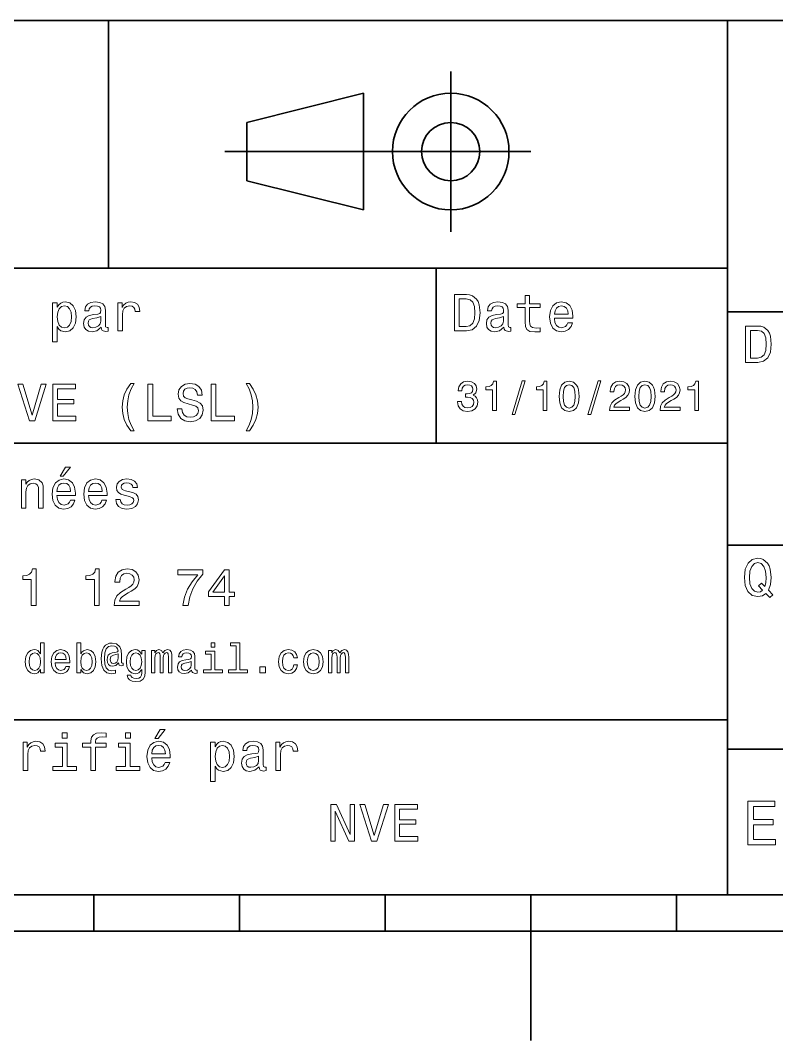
# Model space of a CAD drawing. Extents: x 0 to 297, y 0 to 210.
# Drawn here: x 113.5 to 165.4, y 0 to 70 of the extents above; entities that cross this region are included whole.
import ezdxf

# ---------------------------------------------------------------- set-up
doc = ezdxf.new("R2010")
doc.units = 0

msp = doc.modelspace()

# ---------------------------------------------------------------- linework, layer by layer
at = {"color": 7, "lineweight": 35}
for p, q in [((97, 70), (287, 70)), ((162, 10), (162, 70)), ((127.5, 61), (148.5, 61)), ((97, 53), (162, 53)), ((162, 50), (287, 50)), ((97, 41), (162, 41)), ((162, 34), (287, 34)), ((97, 22), (162, 22)), ((162, 20), (287, 20)), ((10, 10), (287, 10)), ((97, 10), (287, 10)), ((98.5, 7.5), (198.5, 7.5))]:
    msp.add_line(p, q, dxfattribs=at)
at = {"color": 7, "lineweight": 35, "ltscale": 0.425}
msp.add_line((119.5, 53), (119.5, 70), dxfattribs=at)
at = {"color": 7, "lineweight": 35, "ltscale": 0.275}
msp.add_line((143, 55.5), (143, 66.5), dxfattribs=at)
at = {"color": 7, "lineweight": 35, "ltscale": 0.206155}
for p, q in [((129, 63), (137, 65)), ((137, 57), (129, 59))]:
    msp.add_line(p, q, dxfattribs=at)
at = {"color": 7, "lineweight": 35, "ltscale": 0.2}
msp.add_line((137, 65), (137, 57), dxfattribs=at)
at = {"color": 7, "lineweight": 35, "ltscale": 0.1}
msp.add_line((129, 59), (129, 63), dxfattribs=at)
at = {"color": 7, "lineweight": 35, "ltscale": 0.3}
msp.add_line((142, 41), (142, 53), dxfattribs=at)
at = {"color": 7, "lineweight": 35, "ltscale": 0.0625}
for p, q in [((118.5, 10), (118.5, 7.5)), ((128.5, 10), (128.5, 7.5)), ((138.5, 10), (138.5, 7.5)), ((158.5, 10), (158.5, 7.5))]:
    msp.add_line(p, q, dxfattribs=at)
at = {"color": 7, "lineweight": 35, "ltscale": 0.25}
msp.add_line((148.5, 10), (148.5, 0), dxfattribs=at)
at = {"color": 7, "lineweight": 13}
for points in [[(144.080688, 51.190563), (143.248566, 51.190563), (143.248566, 48.690563), (144.080688, 48.690563), (144.473343, 48.769814), (144.765137, 49.011169), (144.945251, 49.40382), (145.010086, 49.940563), (144.952454, 50.488113), (144.880402, 50.70425), (144.779541, 50.877163), (144.487747, 51.111313), (144.296829, 51.168949)], [(148.100861, 50.289986), (148.100861, 49.320965), (148.122482, 49.007565), (148.223343, 48.791428), (148.425079, 48.665348), (148.767288, 48.62212), (149.141937, 48.640129), (149.141937, 48.913906), (148.868149, 48.892292), (148.619598, 48.921112), (148.486313, 49.011169), (148.42868, 49.162464), (148.417862, 49.375), (148.417862, 50.289986), (149.141937, 50.289986), (149.141937, 50.560158), (148.417862, 50.560158), (148.417862, 51.125721), (148.100861, 51.125721), (148.100861, 50.560158), (147.553314, 50.560158), (147.553314, 50.289986)], [(115.986313, 50.326012), (115.986313, 50.625), (115.669312, 50.625), (115.669312, 47.941284), (115.986313, 47.941284), (115.986313, 48.98595), (116.097984, 48.816643), (116.22406, 48.704971), (116.541069, 48.62212), (116.843658, 48.690563), (117.081413, 48.895893), (117.236313, 49.2201), (117.293945, 49.659584), (117.236313, 50.095463), (117.081413, 50.41967), (116.843658, 50.621399), (116.541069, 50.693443), (116.368156, 50.671829), (116.220459, 50.603386), (116.094383, 50.488113)], [(116.48703, 48.9067), (116.274498, 48.953533), (116.119598, 49.097622), (116.022339, 49.331772), (115.989914, 49.659584), (116.022339, 49.983791), (116.119598, 50.217941), (116.274498, 50.358429), (116.48703, 50.408863), (116.681557, 50.358429), (116.836456, 50.21434), (116.933716, 49.98019), (116.969742, 49.659584), (116.933716, 49.335377), (116.836456, 49.097622), (116.681557, 48.953533)], [(119.005043, 48.942726), (119.005043, 48.931919), (119.023056, 48.809441), (119.077087, 48.722984), (119.304031, 48.654541), (119.480545, 48.683357), (119.480545, 48.928314), (119.4049, 48.917507), (119.304031, 48.96434), (119.286026, 49.108429), (119.286026, 50.109871), (119.242798, 50.365635), (119.116714, 50.54575), (118.896973, 50.65382), (118.587173, 50.693443), (118.284584, 50.650219), (118.061241, 50.52774), (117.920746, 50.336815), (117.873917, 50.084656), (117.873917, 50.063042), (118.158501, 50.063042), (118.183716, 50.21434), (118.26297, 50.322407), (118.392654, 50.387249), (118.57637, 50.412464), (118.752884, 50.394455), (118.878967, 50.34042), (118.954613, 50.246758), (118.979828, 50.117077), (118.965416, 49.965778), (118.907784, 49.890129), (118.763687, 49.854107), (118.493515, 49.825291), (118.183716, 49.760448), (117.963974, 49.645176), (117.834297, 49.465057), (117.79467, 49.19849), (117.830688, 48.960735), (117.942368, 48.784222), (118.122482, 48.67255), (118.37104, 48.632927), (118.706055, 48.708576)], [(120.143372, 48.690563), (120.460373, 48.690563), (120.460373, 49.796471), (120.492798, 50.063042), (120.590057, 50.253963), (120.748558, 50.369236), (120.961098, 50.408863), (121.119598, 50.383648), (121.238472, 50.3116), (121.310516, 50.189121), (121.335739, 50.023415), (121.656342, 50.023415), (121.613113, 50.315205), (121.49424, 50.524136), (121.296112, 50.650219), (121.02594, 50.693443), (120.842224, 50.664627), (120.683716, 50.592579), (120.543228, 50.4701), (120.431557, 50.304398), (120.431557, 50.625), (120.143372, 50.625)], [(144.055481, 50.891571), (144.329254, 50.837536), (144.516571, 50.671829), (144.628235, 50.376442), (144.664261, 49.940563), (144.624634, 49.519093), (144.51297, 49.223705), (144.322052, 49.047192), (144.055481, 48.989555), (143.583572, 48.989555), (143.583572, 50.891571)], [(146.656342, 48.942726), (146.656342, 48.931919), (146.674347, 48.809441), (146.728394, 48.722984), (146.955338, 48.654541), (147.131851, 48.683357), (147.131851, 48.928314), (147.056198, 48.917507), (146.955338, 48.96434), (146.937317, 49.108429), (146.937317, 50.109871), (146.894089, 50.365635), (146.768005, 50.54575), (146.548264, 50.65382), (146.23848, 50.693443), (145.935883, 50.650219), (145.71254, 50.52774), (145.572052, 50.336815), (145.525223, 50.084656), (145.525223, 50.063042), (145.809799, 50.063042), (145.835022, 50.21434), (145.914261, 50.322407), (146.043945, 50.387249), (146.227661, 50.412464), (146.404175, 50.394455), (146.530258, 50.34042), (146.605911, 50.246758), (146.631119, 50.117077), (146.616714, 49.965778), (146.559082, 49.890129), (146.414978, 49.854107), (146.144806, 49.825291), (145.835022, 49.760448), (145.61528, 49.645176), (145.485596, 49.465057), (145.445969, 49.19849), (145.481995, 48.960735), (145.593658, 48.784222), (145.773773, 48.67255), (146.022339, 48.632927), (146.357346, 48.708576)], [(150.121765, 49.565922), (151.389771, 49.565922), (151.393372, 49.713619), (151.335739, 50.127884), (151.177231, 50.437683), (150.925079, 50.625), (150.590057, 50.693443), (150.262253, 50.621399), (150.010086, 50.41967), (149.847977, 50.091862), (149.790344, 49.659584), (149.844376, 49.216499), (150.006485, 48.892292), (150.255051, 48.690563), (150.579254, 48.62212), (150.860229, 48.668949), (151.090775, 48.791428), (151.260086, 48.98595), (151.357346, 49.245319), (151.043945, 49.245319), (150.979111, 49.101227), (150.885452, 48.993156), (150.618881, 48.9067), (150.413544, 48.946327), (150.258652, 49.072407), (150.157776, 49.27774), (150.121765, 49.555115)], [(150.121765, 49.832493), (150.161377, 50.081055), (150.258652, 50.264771), (150.406342, 50.376442), (150.600861, 50.416069), (150.791794, 50.376442), (150.939484, 50.264771), (151.029541, 50.081055), (151.061966, 49.832493)], [(118.969025, 49.367798), (118.925797, 49.180477), (118.810516, 49.036385), (118.637611, 48.942726), (118.425072, 48.910305), (118.288185, 48.928314), (118.190926, 48.98595), (118.129684, 49.086815), (118.111671, 49.227306), (118.126083, 49.353386), (118.183716, 49.443443), (118.414268, 49.544312), (118.706055, 49.587536), (118.969025, 49.673992)], [(146.620316, 49.367798), (146.577087, 49.180477), (146.461823, 49.036385), (146.28891, 48.942726), (146.07637, 48.910305), (145.939484, 48.928314), (145.842224, 48.98595), (145.780975, 49.086815), (145.76297, 49.227306), (145.777374, 49.353386), (145.835022, 49.443443), (146.065567, 49.544312), (146.357346, 49.587536), (146.620316, 49.673992)], [(164.080688, 49.030979), (163.248566, 49.030979), (163.248566, 46.530979), (164.080688, 46.530979), (164.473343, 46.610229), (164.765137, 46.851585), (164.945251, 47.244236), (165.010086, 47.780979), (164.952454, 48.328529), (164.880402, 48.544666), (164.779541, 48.717579), (164.487747, 48.951729), (164.296829, 49.009365)], [(164.055481, 48.731987), (164.329254, 48.677952), (164.516571, 48.512245), (164.628235, 48.216858), (164.664261, 47.780979), (164.624634, 47.359509), (164.51297, 47.064121), (164.322052, 46.887608), (164.055481, 46.829971), (163.583572, 46.829971), (163.583572, 48.731987)], [(114.891212, 45.03458), (114.264404, 42.905621), (113.619598, 45.03458), (113.277374, 45.03458), (114.08429, 42.530979), (114.444527, 42.530979), (115.233429, 45.03458)], [(115.676514, 42.530979), (117.261528, 42.530979), (117.261528, 42.833572), (116.007927, 42.833572), (116.007927, 43.680115), (117.124641, 43.680115), (117.124641, 43.979107), (116.007927, 43.979107), (116.007927, 44.728386), (117.232712, 44.728386), (117.232712, 45.030979), (115.676514, 45.030979)], [(121.033142, 41.835735), (121.260086, 41.835735), (121.054756, 42.217579), (120.91066, 42.617435), (120.820602, 43.038906), (120.791786, 43.463978), (120.820602, 43.88905), (120.91066, 44.306915), (121.054756, 44.710373), (121.260086, 45.092216), (121.033142, 45.092216), (120.770172, 44.695965), (120.586456, 44.303314), (120.478386, 43.892651), (120.445969, 43.463978), (120.478386, 43.0317), (120.586456, 42.624638), (120.770172, 42.231987)], [(122.207497, 42.530979), (123.814125, 42.530979), (123.814125, 42.833572), (122.53891, 42.833572), (122.53891, 45.030979), (122.207497, 45.030979)], [(124.538185, 43.355907), (124.210381, 43.355907), (124.282425, 42.974064), (124.46254, 42.693085), (124.739914, 42.523773), (125.114555, 42.462536), (125.485596, 42.520172), (125.76297, 42.678673), (125.939484, 42.927231), (126.004326, 43.255043), (125.950287, 43.55043), (125.798996, 43.741352), (125.554039, 43.867435), (125.226227, 43.961094), (124.945251, 44.029537), (124.761528, 44.108788), (124.657066, 44.224064), (124.624641, 44.404179), (124.657066, 44.56628), (124.750725, 44.688759), (124.894814, 44.771614), (125.092941, 44.80043), (125.29467, 44.764408), (125.453171, 44.667145), (125.55764, 44.505043), (125.60807, 44.285301), (125.935883, 44.285301), (125.935883, 44.292507), (125.878242, 44.631123), (125.708939, 44.883286), (125.442368, 45.041786), (125.082138, 45.095821), (124.757927, 45.041786), (124.505768, 44.890488), (124.343658, 44.656338), (124.286026, 44.353745), (124.332855, 44.083572), (124.469742, 43.899857), (124.685883, 43.777378), (124.98127, 43.683716), (125.273056, 43.600864), (125.492798, 43.521614), (125.626083, 43.406338), (125.672913, 43.219021), (125.629684, 43.028099), (125.518013, 42.884007), (125.348709, 42.793949), (125.128967, 42.765129), (124.88401, 42.804756), (124.696686, 42.920029), (124.577812, 43.107349)], [(126.54467, 42.530979), (128.151306, 42.530979), (128.151306, 42.833572), (126.876083, 42.833572), (126.876083, 45.030979), (126.54467, 45.030979)], [(129.185165, 41.835735), (129.444534, 42.231987), (129.62825, 42.624638), (129.736313, 43.0317), (129.772339, 43.463978), (129.736313, 43.892651), (129.62825, 44.303314), (129.444534, 44.695965), (129.185165, 45.092216), (128.958221, 45.092216), (129.159943, 44.710373), (129.304047, 44.306915), (129.390503, 43.88905), (129.422913, 43.463978), (129.390503, 43.038906), (129.304047, 42.617435), (129.156342, 42.217579), (128.958221, 41.835735)], [(143.466858, 43.853027), (143.466858, 43.832855), (143.51297, 43.556198), (143.648422, 43.348705), (143.861679, 43.216141), (144.144104, 43.167149), (144.443802, 43.216141), (144.668594, 43.342941), (144.812683, 43.54467), (144.864563, 43.804035), (144.841507, 43.974064), (144.778107, 44.112392), (144.674362, 44.219021), (144.536026, 44.296829), (144.723343, 44.45245), (144.789627, 44.700291), (144.746399, 44.925072), (144.622482, 45.0951), (144.420761, 45.201729), (144.144104, 45.239193), (143.884735, 45.193085), (143.685883, 45.066284), (143.556198, 44.864555), (143.51297, 44.596542), (143.51297, 44.57637), (143.769455, 44.57637), (143.792511, 44.760807), (143.867447, 44.893372), (143.98848, 44.974064), (144.158508, 45.002884), (144.308365, 44.979828), (144.417877, 44.919308), (144.484161, 44.821327), (144.510086, 44.688763), (144.484161, 44.54755), (144.414993, 44.45245), (144.293945, 44.394814), (144.129684, 44.377522), (144.017288, 44.380405), (144.017288, 44.15274), (144.158508, 44.158501), (144.340057, 44.132565), (144.47551, 44.0634), (144.556198, 43.951008), (144.585022, 43.804035), (144.553314, 43.63689), (144.469742, 43.51297), (144.337173, 43.435158), (144.161392, 43.409222), (143.979828, 43.438042), (143.84726, 43.524498), (143.763687, 43.662827), (143.731995, 43.853027)], [(145.876083, 43.224785), (146.138336, 43.224785), (146.138336, 45.239193), (145.942368, 45.239193), (145.890488, 45.0634), (145.786743, 44.945248), (145.62825, 44.876083), (145.409225, 44.853027), (145.409225, 44.648415), (145.876083, 44.648415)], [(147.213257, 42.956772), (147.412109, 42.956772), (148.109512, 45.279541), (147.907791, 45.279541)], [(149.345825, 43.224785), (149.608078, 43.224785), (149.608078, 45.239193), (149.412109, 45.239193), (149.360229, 45.0634), (149.256485, 44.945248), (149.097992, 44.876083), (148.878967, 44.853027), (148.878967, 44.648415), (149.345825, 44.648415)], [(150.438049, 44.201729), (150.481277, 43.749279), (150.616714, 43.426514), (150.832855, 43.230549), (151.132568, 43.167149), (151.429398, 43.230549), (151.645538, 43.426514), (151.778107, 43.749279), (151.824219, 44.201729), (151.778107, 44.651299), (151.723343, 44.829971), (151.645538, 44.976948), (151.429398, 45.172913), (151.132568, 45.239193), (150.832855, 45.172913), (150.616714, 44.974064), (150.481277, 44.651299)], [(150.714706, 44.201729), (150.737762, 44.550434), (150.809799, 44.801155), (150.939484, 44.948128), (151.132568, 45), (151.322769, 44.948128), (151.452454, 44.801155), (151.524506, 44.550434), (151.547562, 44.201729), (151.524506, 43.850143), (151.452454, 43.599426), (151.322769, 43.45245), (151.132568, 43.403458), (150.939484, 43.45245), (150.809799, 43.599426), (150.737762, 43.850143)], [(152.417877, 42.956772), (152.616714, 42.956772), (153.314133, 45.279541), (153.112396, 45.279541)], [(153.899139, 43.224785), (155.273773, 43.224785), (155.273773, 43.472622), (154.187317, 43.472622), (154.247849, 43.60807), (154.351593, 43.720463), (154.671478, 43.925072), (154.841507, 44.011528), (155.031708, 44.135448), (155.167145, 44.279541), (155.244965, 44.44957), (155.273773, 44.642651), (155.224792, 44.884727), (155.08934, 45.074928), (154.881851, 45.195965), (154.613831, 45.239193), (154.337173, 45.190201), (154.126801, 45.054756), (153.991364, 44.838619), (153.945251, 44.553314), (153.945251, 44.51297), (154.207504, 44.51297), (154.207504, 44.536022), (154.233429, 44.731991), (154.311249, 44.876083), (154.435165, 44.9683), (154.599426, 45), (154.766571, 44.971184), (154.890488, 44.899136), (154.971191, 44.786743), (155, 44.645535), (154.979828, 44.51297), (154.925079, 44.400578), (154.832855, 44.302593), (154.706055, 44.216141), (154.536026, 44.12392), (154.253601, 43.945248), (154.054764, 43.755043), (153.9366, 43.524498), (153.899139, 43.233429)], [(155.642654, 44.201729), (155.685883, 43.749279), (155.821335, 43.426514), (156.037476, 43.230549), (156.337173, 43.167149), (156.634003, 43.230549), (156.850143, 43.426514), (156.982712, 43.749279), (157.028824, 44.201729), (156.982712, 44.651299), (156.927963, 44.829971), (156.850143, 44.976948), (156.634003, 45.172913), (156.337173, 45.239193), (156.037476, 45.172913), (155.821335, 44.974064), (155.685883, 44.651299)], [(155.919312, 44.201729), (155.942368, 44.550434), (156.01442, 44.801155), (156.144104, 44.948128), (156.337173, 45), (156.527374, 44.948128), (156.657059, 44.801155), (156.729111, 44.550434), (156.752167, 44.201729), (156.729111, 43.850143), (156.657059, 43.599426), (156.527374, 43.45245), (156.337173, 43.403458), (156.144104, 43.45245), (156.01442, 43.599426), (155.942368, 43.850143)], [(157.368881, 43.224785), (158.743515, 43.224785), (158.743515, 43.472622), (157.657059, 43.472622), (157.71759, 43.60807), (157.821335, 43.720463), (158.14122, 43.925072), (158.311249, 44.011528), (158.50145, 44.135448), (158.636887, 44.279541), (158.714706, 44.44957), (158.743515, 44.642651), (158.694534, 44.884727), (158.559082, 45.074928), (158.351593, 45.195965), (158.083572, 45.239193), (157.806915, 45.190201), (157.596542, 45.054756), (157.461105, 44.838619), (157.414993, 44.553314), (157.414993, 44.51297), (157.677231, 44.51297), (157.677231, 44.536022), (157.703171, 44.731991), (157.780991, 44.876083), (157.904907, 44.9683), (158.069168, 45), (158.236313, 44.971184), (158.360229, 44.899136), (158.440918, 44.786743), (158.469742, 44.645535), (158.44957, 44.51297), (158.394821, 44.400578), (158.302597, 44.302593), (158.175797, 44.216141), (158.005768, 44.12392), (157.723343, 43.945248), (157.524506, 43.755043), (157.406342, 43.524498), (157.368881, 43.233429)], [(159.755051, 43.224785), (160.017288, 43.224785), (160.017288, 45.239193), (159.821335, 45.239193), (159.769455, 45.0634), (159.66571, 44.945248), (159.507202, 44.876083), (159.288193, 44.853027), (159.288193, 44.648415), (159.755051, 44.648415)], [(116.184441, 38.728386), (116.396973, 38.728386), (116.897697, 39.340778), (116.54467, 39.340778)], [(113.51873, 36.530979), (113.835732, 36.530979), (113.835732, 37.647694), (113.868156, 37.903458), (113.972626, 38.090778), (114.134727, 38.206051), (114.350861, 38.249279), (114.523773, 38.213257), (114.631844, 38.115993), (114.685883, 37.953888), (114.703888, 37.737751), (114.703888, 36.530979), (115.020889, 36.530979), (115.020889, 37.802593), (115.006485, 38.058357), (114.941643, 38.270893), (114.729111, 38.465416), (114.39769, 38.533859), (114.213974, 38.508644), (114.059082, 38.440201), (113.925789, 38.324928), (113.821327, 38.170029), (113.821327, 38.465416), (113.51873, 38.465416)], [(115.964699, 37.406338), (117.232712, 37.406338), (117.236313, 37.554035), (117.178673, 37.9683), (117.020172, 38.278099), (116.768013, 38.465416), (116.432999, 38.533859), (116.105186, 38.461815), (115.853027, 38.260086), (115.690918, 37.932278), (115.633286, 37.5), (115.687317, 37.056915), (115.849426, 36.732708), (116.097984, 36.530979), (116.422188, 36.462536), (116.703171, 36.509365), (116.933716, 36.631844), (117.103027, 36.826366), (117.200287, 37.085735), (116.886887, 37.085735), (116.822044, 36.941643), (116.728386, 36.833572), (116.461815, 36.747116), (116.256485, 36.786743), (116.101585, 36.912823), (116.000717, 37.118156), (115.964699, 37.395531)], [(118.133286, 37.406338), (119.401299, 37.406338), (119.4049, 37.554035), (119.34726, 37.9683), (119.188766, 38.278099), (118.9366, 38.465416), (118.601585, 38.533859), (118.273773, 38.461815), (118.021614, 38.260086), (117.859512, 37.932278), (117.801872, 37.5), (117.855911, 37.056915), (118.018013, 36.732708), (118.266571, 36.530979), (118.590775, 36.462536), (118.871758, 36.509365), (119.10231, 36.631844), (119.271614, 36.826366), (119.368881, 37.085735), (119.055481, 37.085735), (118.990631, 36.941643), (118.896973, 36.833572), (118.630402, 36.747116), (118.425072, 36.786743), (118.270172, 36.912823), (118.169312, 37.118156), (118.133286, 37.395531)], [(120.971901, 37.658501), (120.66571, 37.730545), (120.438766, 37.8134), (120.363113, 37.982708), (120.384727, 38.101585), (120.460373, 38.188038), (120.582855, 38.242073), (120.759369, 38.263687), (120.92868, 38.242073), (121.061966, 38.177231), (121.148415, 38.079971), (121.184441, 37.950287), (121.49424, 37.950287), (121.49424, 37.957493), (121.440201, 38.191643), (121.292511, 38.375359), (121.061966, 38.490635), (120.759369, 38.533859), (120.453171, 38.490635), (120.229828, 38.371758), (120.08934, 38.195244), (120.046112, 37.971901), (120.078529, 37.755764), (120.179398, 37.604465), (120.3451, 37.496399), (120.586456, 37.42075), (120.939484, 37.334293), (121.155624, 37.244236), (121.213257, 37.172188), (121.234871, 37.064121), (121.202454, 36.930836), (121.115997, 36.829971), (120.97551, 36.765129), (120.788185, 36.743515), (120.590057, 36.765129), (120.445969, 36.840778), (120.348709, 36.963257), (120.309082, 37.132565), (120.002884, 37.132565), (120.053314, 36.844379), (120.201012, 36.635445), (120.435158, 36.509365), (120.759369, 36.462536), (121.097984, 36.509365), (121.346542, 36.635445), (121.497841, 36.837173), (121.551872, 37.100143), (121.512253, 37.327087), (121.400574, 37.481987), (121.216858, 37.582851)], [(115.964699, 37.672909), (116.004318, 37.921471), (116.101585, 38.105186), (116.249283, 38.216858), (116.443802, 38.256485), (116.634727, 38.216858), (116.782425, 38.105186), (116.872482, 37.921471), (116.9049, 37.672909)], [(118.133286, 37.672909), (118.172913, 37.921471), (118.270172, 38.105186), (118.41787, 38.216858), (118.612396, 38.256485), (118.803314, 38.216858), (118.951012, 38.105186), (119.041069, 37.921471), (119.073486, 37.672909)], [(164.642654, 30.685879), (164.916428, 30.401297), (165.107346, 30.592218), (164.811966, 30.894812), (164.963257, 31.305475), (165.010086, 31.780979), (164.941635, 32.339336), (164.862396, 32.56628), (164.757919, 32.753601), (164.46254, 33.009365), (164.282425, 33.074207), (164.08429, 33.099422), (163.702454, 33.009365), (163.41066, 32.757202), (163.223343, 32.342937), (163.158508, 31.780979), (163.223343, 31.219019), (163.407059, 30.804754), (163.698853, 30.54899), (164.08429, 30.462536), (164.39769, 30.520172)], [(114.19957, 29.850143), (114.527374, 29.850143), (114.527374, 32.368156), (114.282425, 32.368156), (114.217575, 32.148415), (114.087898, 32.000721), (113.889771, 31.914265), (113.615997, 31.885447), (113.615997, 31.629683), (114.19957, 31.629683)], [(118.536743, 29.850143), (118.864555, 29.850143), (118.864555, 32.368156), (118.619598, 32.368156), (118.554756, 32.148415), (118.425072, 32.000721), (118.226944, 31.914265), (117.953171, 31.885447), (117.953171, 31.629683), (118.536743, 31.629683)], [(119.891212, 29.850143), (121.609512, 29.850143), (121.609512, 30.159943), (120.251442, 30.159943), (120.327087, 30.32925), (120.456772, 30.46974), (120.856628, 30.725504), (121.069168, 30.833572), (121.306915, 30.988472), (121.476227, 31.168587), (121.573486, 31.381123), (121.609512, 31.622478), (121.548271, 31.925072), (121.378967, 32.162823), (121.119598, 32.314121), (120.784584, 32.368156), (120.438766, 32.306915), (120.175797, 32.137608), (120.006485, 31.867435), (119.948853, 31.510807), (119.948853, 31.460375), (120.276657, 31.460375), (120.276657, 31.489193), (120.309082, 31.73415), (120.406342, 31.914265), (120.561241, 32.029537), (120.766571, 32.069164), (120.97551, 32.033142), (121.130402, 31.943083), (121.23127, 31.802593), (121.267288, 31.62608), (121.242081, 31.460375), (121.17363, 31.319883), (121.058357, 31.197405), (120.899857, 31.089336), (120.687317, 30.974062), (120.334297, 30.750719), (120.085739, 30.512968), (119.938042, 30.224783), (119.891212, 29.86095)], [(124.606628, 29.850143), (124.970467, 29.850143), (125.08934, 30.444523), (125.298279, 30.999279), (125.593658, 31.514408), (125.979111, 31.997118), (125.979111, 32.296108), (124.264412, 32.296108), (124.264412, 31.9683), (125.633286, 31.9683), (125.237038, 31.481987), (124.938042, 30.974062), (124.729111, 30.433718)], [(127.474068, 29.850143), (127.798279, 29.850143), (127.798279, 30.46974), (128.154907, 30.46974), (128.154907, 30.757925), (127.798279, 30.757925), (127.798279, 32.296108), (127.470467, 32.296108), (126.375366, 30.786743), (126.375366, 30.46974), (127.474068, 30.46974)], [(164.41571, 30.916426), (164.260803, 30.801151), (164.08429, 30.765129), (163.850143, 30.829971), (163.666428, 31.024494), (163.543945, 31.341497), (163.504318, 31.780979), (163.543945, 32.216858), (163.662827, 32.537464), (163.846542, 32.731987), (164.08429, 32.80043), (164.318451, 32.731987), (164.502167, 32.533859), (164.621033, 32.213257), (164.664261, 31.780979), (164.631851, 31.40634), (164.5634, 31.150576), (164.329254, 31.395533), (164.13472, 31.211815)], [(126.677956, 30.757925), (127.474068, 31.878241), (127.474068, 30.757925)], [(114.835732, 25.463978), (114.835732, 25.224785), (115.08934, 25.224785), (115.08934, 27.293949), (114.838615, 27.293949), (114.838615, 26.536024), (114.645531, 26.755045), (114.527374, 26.806917), (114.39193, 26.827091), (114.146973, 26.769453), (113.956772, 26.60807), (113.832855, 26.348703), (113.789627, 26), (113.832855, 25.651299), (113.956772, 25.38905), (114.146973, 25.224785), (114.39193, 25.170031), (114.527374, 25.190203), (114.648415, 25.242075)], [(115.841499, 25.925074), (116.855904, 25.925074), (116.858788, 26.043228), (116.812683, 26.374641), (116.685875, 26.622478), (116.484146, 26.772335), (116.216141, 26.827091), (115.953888, 26.769453), (115.752159, 26.60807), (115.622475, 26.345821), (115.57637, 26), (115.619598, 25.645535), (115.749275, 25.386168), (115.948128, 25.224785), (116.207489, 25.170031), (116.432274, 25.207495), (116.616714, 25.305477), (116.752159, 25.461096), (116.829971, 25.668589), (116.579247, 25.668589), (116.527374, 25.553314), (116.452446, 25.46686), (116.239189, 25.397696), (116.074928, 25.429396), (115.951004, 25.53026), (115.870316, 25.694525), (115.841499, 25.916428)], [(115.841499, 26.138329), (115.873199, 26.337177), (115.951004, 26.48415), (116.06916, 26.573488), (116.224785, 26.605188), (116.377518, 26.573488), (116.495674, 26.48415), (116.567719, 26.337177), (116.593658, 26.138329)], [(117.593658, 25.463978), (117.780975, 25.242075), (118.03746, 25.170031), (118.279541, 25.224785), (118.472626, 25.38905), (118.593658, 25.651299), (118.639771, 26), (118.593658, 26.348703), (118.469742, 26.60807), (118.279541, 26.769453), (118.03746, 26.827091), (117.783859, 26.752163), (117.680115, 26.659943), (117.593658, 26.536024), (117.593658, 27.293949), (117.340057, 27.293949), (117.340057, 25.224785), (117.593658, 25.224785)], [(120.504318, 25.734871), (120.504318, 25.902018), (120.458214, 25.893373), (120.403458, 25.913546), (120.386169, 25.974064), (120.386169, 26.446688), (120.363113, 26.780981), (120.270889, 27.02882), (120.054756, 27.213257), (119.752159, 27.279539), (119.57637, 27.262249), (119.426514, 27.210375), (119.296829, 27.12392), (119.193085, 27.002882), (119.112389, 26.850145), (119.054756, 26.662825), (119.020172, 26.438042), (119.008644, 26.184439), (119.048988, 25.737753), (119.178673, 25.42075), (119.394814, 25.230549), (119.703171, 25.170031), (119.985588, 25.216139), (119.985588, 25.406342), (119.737747, 25.360231), (119.498558, 25.409224), (119.340057, 25.567724), (119.253601, 25.835735), (119.227661, 26.224785), (119.256485, 26.605188), (119.354462, 26.876081), (119.51297, 27.040346), (119.743515, 27.095102), (119.919312, 27.063402), (120.048988, 26.988474), (120.129684, 26.876081), (120.158501, 26.746399), (120.126801, 26.682999), (120.040344, 26.654179), (119.757927, 26.610952), (119.602303, 26.547552), (119.489914, 26.449568), (119.42363, 26.314121), (119.403458, 26.135448), (119.429398, 25.942364), (119.501442, 25.798271), (119.619598, 25.708935), (119.775215, 25.680117), (120.002884, 25.740635), (120.195969, 25.930836), (120.195969, 25.913546), (120.242073, 25.760807), (120.400574, 25.714699)], [(122.028816, 25.293949), (122.028816, 26.772335), (121.786743, 26.772335), (121.786743, 26.521614), (121.587898, 26.749281), (121.466858, 26.806917), (121.331413, 26.827091), (121.086456, 26.769453), (120.896255, 26.60807), (120.772339, 26.348703), (120.729111, 26), (120.772339, 25.648417), (120.896255, 25.38905), (121.086456, 25.224785), (121.331413, 25.170031), (121.469742, 25.190203), (121.585014, 25.242075), (121.786743, 25.461096), (121.786743, 25.242075), (121.763687, 25.069166), (121.700287, 24.945246), (121.579254, 24.873199), (121.39769, 24.847263), (121.239197, 24.864553), (121.126801, 24.907782), (121.060516, 24.98271), (121.040344, 25.083574), (120.795387, 25.083574), (120.795387, 25.072046), (120.832855, 24.887609), (120.948128, 24.749281), (121.132568, 24.659943), (121.383286, 24.628242), (121.682999, 24.671471), (121.881844, 24.792509), (121.994232, 25.002882)], [(122.458214, 25.224785), (122.691643, 25.224785), (122.691643, 26.259367), (122.706055, 26.414986), (122.749283, 26.527378), (122.815567, 26.59366), (122.902016, 26.619598), (122.971184, 26.596542), (123.017288, 26.538906), (123.040344, 26.440924), (123.048996, 26.311241), (123.048996, 25.224785), (123.268013, 25.224785), (123.268013, 26.259367), (123.282425, 26.412106), (123.325653, 26.524496), (123.394814, 26.59366), (123.48127, 26.619598), (123.55043, 26.596542), (123.596542, 26.538906), (123.625359, 26.311241), (123.625359, 25.224785), (123.858788, 25.224785), (123.858788, 26.293949), (123.844383, 26.515852), (123.798271, 26.685881), (123.706055, 26.789627), (123.556198, 26.827091), (123.380402, 26.769453), (123.244957, 26.602306), (123.138329, 26.766571), (122.959656, 26.827091), (122.795387, 26.769453), (122.682999, 26.60807), (122.682999, 26.772335), (122.458214, 26.772335)], [(125.213257, 25.426514), (125.213257, 25.417868), (125.227669, 25.319885), (125.270897, 25.250721), (125.452454, 25.195967), (125.593658, 25.219021), (125.593658, 25.414986), (125.533142, 25.406342), (125.452454, 25.443806), (125.438042, 25.559078), (125.438042, 26.360231), (125.403458, 26.564842), (125.302597, 26.708935), (125.126801, 26.795389), (124.878967, 26.827091), (124.636887, 26.792507), (124.458214, 26.694525), (124.345825, 26.541788), (124.308357, 26.340059), (124.308357, 26.322767), (124.536026, 26.322767), (124.556198, 26.443806), (124.619598, 26.53026), (124.723343, 26.582134), (124.870316, 26.602306), (125.011528, 26.587896), (125.112396, 26.54467), (125.172913, 26.469742), (125.193085, 26.365995), (125.181557, 26.244957), (125.135452, 26.184439), (125.020172, 26.155621), (124.804031, 26.132566), (124.556198, 26.080692), (124.380402, 25.988474), (124.276657, 25.844381), (124.244957, 25.631124), (124.273773, 25.440924), (124.363113, 25.299713), (124.507202, 25.210375), (124.706055, 25.178675), (124.97406, 25.239195)], [(126.804039, 25.438042), (126.804039, 26.720463), (126.15274, 26.720463), (126.15274, 26.504324), (126.55043, 26.504324), (126.55043, 25.438042), (126.0317, 25.438042), (126.0317, 25.224785), (127.328529, 25.224785), (127.328529, 25.438042)], [(126.812683, 27.293949), (126.54467, 27.293949), (126.54467, 27.005764), (126.812683, 27.005764)], [(128.268021, 27.080692), (128.268021, 25.438042), (127.746399, 25.438042), (127.746399, 25.224785), (129.040344, 25.224785), (129.040344, 25.438042), (128.521622, 25.438042), (128.521622, 27.293949), (127.870316, 27.293949), (127.870316, 27.080692)], [(132.219025, 26.259367), (132.469742, 26.259367), (132.417877, 26.489914), (132.293945, 26.671471), (132.100861, 26.783863), (131.850143, 26.827091), (131.573486, 26.769453), (131.363113, 26.60807), (131.23056, 26.345821), (131.184448, 25.994238), (131.227661, 25.645535), (131.357361, 25.386168), (131.561966, 25.224785), (131.841507, 25.170031), (132.08934, 25.213257), (132.282425, 25.334295), (132.414993, 25.524496), (132.472626, 25.778099), (132.23056, 25.778099), (132.187317, 25.616716), (132.106628, 25.495678), (131.991364, 25.42075), (131.850143, 25.397696), (131.674347, 25.43516), (131.547546, 25.550434), (131.469742, 25.737753), (131.443817, 26.002882), (131.469742, 26.262249), (131.55043, 26.449568), (131.680115, 26.564842), (131.850143, 26.605188), (132, 26.579252), (132.112396, 26.51297), (132.187317, 26.40346)], [(132.893372, 25.99712), (132.939484, 25.645535), (133.072052, 25.386168), (133.282425, 25.224785), (133.56485, 25.170031), (133.844391, 25.224785), (134.054764, 25.383286), (134.187317, 25.642653), (134.236313, 25.99712), (134.187317, 26.348703), (134.054764, 26.610952), (133.844391, 26.769453), (133.56485, 26.827091), (133.282425, 26.769453), (133.072052, 26.60807), (132.939484, 26.348703)], [(133.15274, 26), (133.17868, 26.259367), (133.259369, 26.446688), (133.389053, 26.56196), (133.56485, 26.602306), (133.737762, 26.56196), (133.867432, 26.449568), (133.948135, 26.259367), (133.976944, 26), (133.948135, 25.737753), (133.867432, 25.547552), (133.737762, 25.432278), (133.56485, 25.394814), (133.389053, 25.432278), (133.259369, 25.547552), (133.17868, 25.737753)], [(134.60231, 25.224785), (134.835739, 25.224785), (134.835739, 26.259367), (134.850143, 26.414986), (134.893372, 26.527378), (134.959656, 26.59366), (135.046112, 26.619598), (135.11528, 26.596542), (135.161392, 26.538906), (135.184448, 26.440924), (135.193085, 26.311241), (135.193085, 25.224785), (135.412109, 25.224785), (135.412109, 26.259367), (135.426514, 26.412106), (135.469742, 26.524496), (135.53891, 26.59366), (135.625366, 26.619598), (135.694534, 26.596542), (135.740631, 26.538906), (135.769455, 26.311241), (135.769455, 25.224785), (136.002884, 25.224785), (136.002884, 26.293949), (135.98848, 26.515852), (135.942368, 26.685881), (135.850143, 26.789627), (135.700287, 26.827091), (135.524506, 26.769453), (135.389053, 26.602306), (135.282425, 26.766571), (135.10376, 26.827091), (134.939484, 26.769453), (134.827087, 26.60807), (134.827087, 26.772335), (134.60231, 26.772335)], [(114.435158, 26.599424), (114.602303, 26.559078), (114.729103, 26.446688), (114.804031, 26.259367), (114.832855, 26), (114.804031, 25.737753), (114.729103, 25.550434), (114.602303, 25.43516), (114.435158, 25.397696), (114.276657, 25.43516), (114.155617, 25.550434), (114.074928, 25.740635), (114.048988, 26), (114.074928, 26.256485), (114.155617, 26.443806), (114.276657, 26.559078)], [(118.380402, 26), (118.351585, 25.740635), (118.273773, 25.550434), (118.149857, 25.43516), (117.994232, 25.397696), (117.824203, 25.43516), (117.700287, 25.550434), (117.622475, 25.737753), (117.596542, 26), (117.622475, 26.259367), (117.700287, 26.446688), (117.824203, 26.559078), (117.994232, 26.599424), (118.149857, 26.559078), (118.273773, 26.443806), (118.351585, 26.256485)], [(120.170029, 26.279539), (120.141212, 26.100866), (120.069168, 25.974064), (119.959656, 25.896255), (119.829971, 25.873199), (119.740631, 25.887609), (119.677231, 25.939482), (119.636887, 26.025938), (119.625359, 26.146975), (119.674347, 26.345821), (119.841499, 26.449568), (120.170029, 26.53026)], [(120.991356, 26), (121.017288, 26.256485), (121.0951, 26.446688), (121.216141, 26.559078), (121.377518, 26.599424), (121.547546, 26.559078), (121.674347, 26.446688), (121.752159, 26.256485), (121.780975, 26), (121.752159, 25.737753), (121.674347, 25.550434), (121.547546, 25.43516), (121.377518, 25.397696), (121.216141, 25.43516), (121.0951, 25.550434), (121.017288, 25.740635)], [(125.184441, 25.766571), (125.149857, 25.616716), (125.05764, 25.501442), (124.919312, 25.426514), (124.749283, 25.400578), (124.639771, 25.414986), (124.561958, 25.461096), (124.51297, 25.541788), (124.498558, 25.654181), (124.510086, 25.755045), (124.556198, 25.827091), (124.740631, 25.907782), (124.97406, 25.942364), (125.184441, 26.011528)], [(129.896255, 25.224785), (130.293945, 25.224785), (130.293945, 25.654181), (129.896255, 25.654181)], [(116.667145, 21.117435), (116.33213, 21.117435), (116.33213, 20.757204), (116.667145, 20.757204)], [(118.295387, 20.130404), (118.295387, 18.530979), (118.612396, 18.530979), (118.612396, 20.130404), (119.332855, 20.130404), (119.332855, 20.400576), (118.612396, 20.400576), (118.612396, 20.519451), (118.637611, 20.663544), (118.720459, 20.760807), (118.860954, 20.818443), (119.062683, 20.840057), (119.332855, 20.825647), (119.332855, 21.099422), (118.990631, 21.117435), (118.680832, 21.085014), (118.464699, 20.987751), (118.335014, 20.818443), (118.295387, 20.577089), (118.295387, 20.400576), (117.715424, 20.400576), (117.715424, 20.130404)], [(121.004326, 21.117435), (120.669312, 21.117435), (120.669312, 20.757204), (121.004326, 20.757204)], [(122.690201, 20.728386), (122.90274, 20.728386), (123.403458, 21.340778), (123.05043, 21.340778)], [(113.637604, 18.530979), (113.954613, 18.530979), (113.954613, 19.636887), (113.98703, 19.903458), (114.08429, 20.094379), (114.242798, 20.209654), (114.45533, 20.249279), (114.613831, 20.224062), (114.732712, 20.152016), (114.804756, 20.029537), (114.829971, 19.863832), (115.150574, 19.863832), (115.107346, 20.155619), (114.988472, 20.364553), (114.790344, 20.490633), (114.520172, 20.533861), (114.336456, 20.505043), (114.177956, 20.432997), (114.03746, 20.310518), (113.925789, 20.144812), (113.925789, 20.465418), (113.637604, 20.465418)], [(116.656342, 18.79755), (116.656342, 20.400576), (115.842216, 20.400576), (115.842216, 20.130404), (116.33934, 20.130404), (116.33934, 18.79755), (115.690918, 18.79755), (115.690918, 18.530979), (117.311958, 18.530979), (117.311958, 18.79755)], [(120.993515, 18.79755), (120.993515, 20.400576), (120.179398, 20.400576), (120.179398, 20.130404), (120.676514, 20.130404), (120.676514, 18.79755), (120.028099, 18.79755), (120.028099, 18.530979), (121.649139, 18.530979), (121.649139, 18.79755)], [(122.470459, 19.40634), (123.73848, 19.40634), (123.742081, 19.554033), (123.684441, 19.9683), (123.52594, 20.278097), (123.273773, 20.465418), (122.938766, 20.533861), (122.610954, 20.461815), (122.358795, 20.260086), (122.196686, 19.932276), (122.139053, 19.5), (122.193085, 19.056915), (122.355194, 18.732708), (122.603745, 18.530979), (122.927956, 18.462536), (123.208939, 18.509365), (123.439484, 18.631844), (123.608795, 18.826368), (123.706055, 19.085733), (123.392654, 19.085733), (123.327812, 18.941643), (123.234154, 18.833572), (122.967583, 18.747118), (122.762253, 18.786743), (122.607353, 18.912823), (122.506485, 19.118155), (122.470459, 19.395533)], [(126.829254, 20.166426), (126.829254, 20.465418), (126.512253, 20.465418), (126.512253, 17.7817), (126.829254, 17.7817), (126.829254, 18.826368), (126.940926, 18.657061), (127.067009, 18.545389), (127.38401, 18.462536), (127.6866, 18.530979), (127.924355, 18.736311), (128.079254, 19.060518), (128.136887, 19.5), (128.079254, 19.935879), (127.924355, 20.260086), (127.6866, 20.461815), (127.38401, 20.533861), (127.211098, 20.512247), (127.0634, 20.443804), (126.937325, 20.328529)], [(129.847992, 18.78314), (129.847992, 18.772333), (129.865997, 18.649855), (129.920029, 18.5634), (130.146973, 18.494957), (130.323486, 18.523775), (130.323486, 18.768732), (130.247849, 18.757925), (130.146973, 18.804754), (130.128967, 18.948847), (130.128967, 19.950287), (130.085739, 20.206051), (129.959656, 20.386166), (129.739914, 20.494236), (129.430115, 20.533861), (129.127533, 20.490633), (128.904175, 20.368155), (128.763687, 20.177233), (128.716858, 19.925072), (128.716858, 19.903458), (129.00145, 19.903458), (129.026657, 20.054754), (129.105911, 20.162823), (129.235596, 20.227665), (129.419312, 20.252882), (129.595825, 20.234869), (129.721909, 20.180836), (129.797562, 20.087175), (129.822769, 19.957493), (129.808365, 19.806194), (129.750732, 19.730547), (129.606628, 19.694523), (129.336456, 19.665705), (129.026657, 19.600864), (128.806915, 19.48559), (128.677246, 19.305475), (128.637619, 19.038904), (128.67363, 18.801151), (128.785309, 18.62464), (128.965424, 18.512968), (129.213989, 18.473343), (129.548996, 18.54899)], [(130.986313, 18.530979), (131.303314, 18.530979), (131.303314, 19.636887), (131.335739, 19.903458), (131.432999, 20.094379), (131.591507, 20.209654), (131.804047, 20.249279), (131.96254, 20.224062), (132.081421, 20.152016), (132.153473, 20.029537), (132.17868, 19.863832), (132.499283, 19.863832), (132.456055, 20.155619), (132.337189, 20.364553), (132.139053, 20.490633), (131.868881, 20.533861), (131.685165, 20.505043), (131.526657, 20.432997), (131.386169, 20.310518), (131.274506, 20.144812), (131.274506, 20.465418), (130.986313, 20.465418)], [(122.470459, 19.672911), (122.510086, 19.921469), (122.607353, 20.105186), (122.755043, 20.216858), (122.94957, 20.256483), (123.140488, 20.216858), (123.288185, 20.105186), (123.378242, 19.921469), (123.410667, 19.672911)], [(127.329971, 18.747118), (127.117439, 18.793947), (126.96254, 18.93804), (126.86528, 19.17219), (126.832855, 19.5), (126.86528, 19.824207), (126.96254, 20.058357), (127.117439, 20.198847), (127.329971, 20.249279), (127.524498, 20.198847), (127.679398, 20.054754), (127.776657, 19.820604), (127.812683, 19.5), (127.776657, 19.175793), (127.679398, 18.93804), (127.524498, 18.793947)], [(129.811966, 19.208212), (129.768738, 19.020893), (129.653458, 18.876801), (129.48056, 18.78314), (129.268021, 18.750719), (129.131134, 18.768732), (129.033875, 18.826368), (128.972626, 18.927233), (128.95462, 19.067722), (128.969025, 19.193804), (129.026657, 19.283861), (129.257202, 19.384726), (129.548996, 19.427954), (129.811966, 19.514408)], [(134.757202, 13.690562), (135.056198, 13.690562), (135.056198, 15.740274), (136.014404, 13.690562), (136.399857, 13.690562), (136.399857, 16.190563), (136.09726, 16.190563), (136.09726, 14.14085), (135.149857, 16.190563), (134.757202, 16.190563)], [(138.373917, 16.194164), (137.747116, 14.065202), (137.102295, 16.194164), (136.760086, 16.194164), (137.567001, 13.690562), (137.927231, 13.690562), (138.716141, 16.194164)], [(139.15921, 13.690562), (140.744232, 13.690562), (140.744232, 13.993155), (139.490631, 13.993155), (139.490631, 14.839698), (140.607346, 14.839698), (140.607346, 15.138689), (139.490631, 15.138689), (139.490631, 15.887968), (140.715408, 15.887968), (140.715408, 16.190563), (139.15921, 16.190563)], [(163.393372, 13.428675), (165.295395, 13.428675), (165.295395, 13.791787), (163.791061, 13.791787), (163.791061, 14.807637), (165.131119, 14.807637), (165.131119, 15.166427), (163.791061, 15.166427), (163.791061, 16.065563), (165.260803, 16.065563), (165.260803, 16.428675), (163.393372, 16.428675)]]:
    msp.add_lwpolyline(points, close=True, dxfattribs=at)
at = {"color": 7, "lineweight": 35}
for radius in [4, 2]:
    msp.add_circle((143, 61), radius, dxfattribs=at)

doc.saveas('drawing.dxf')
